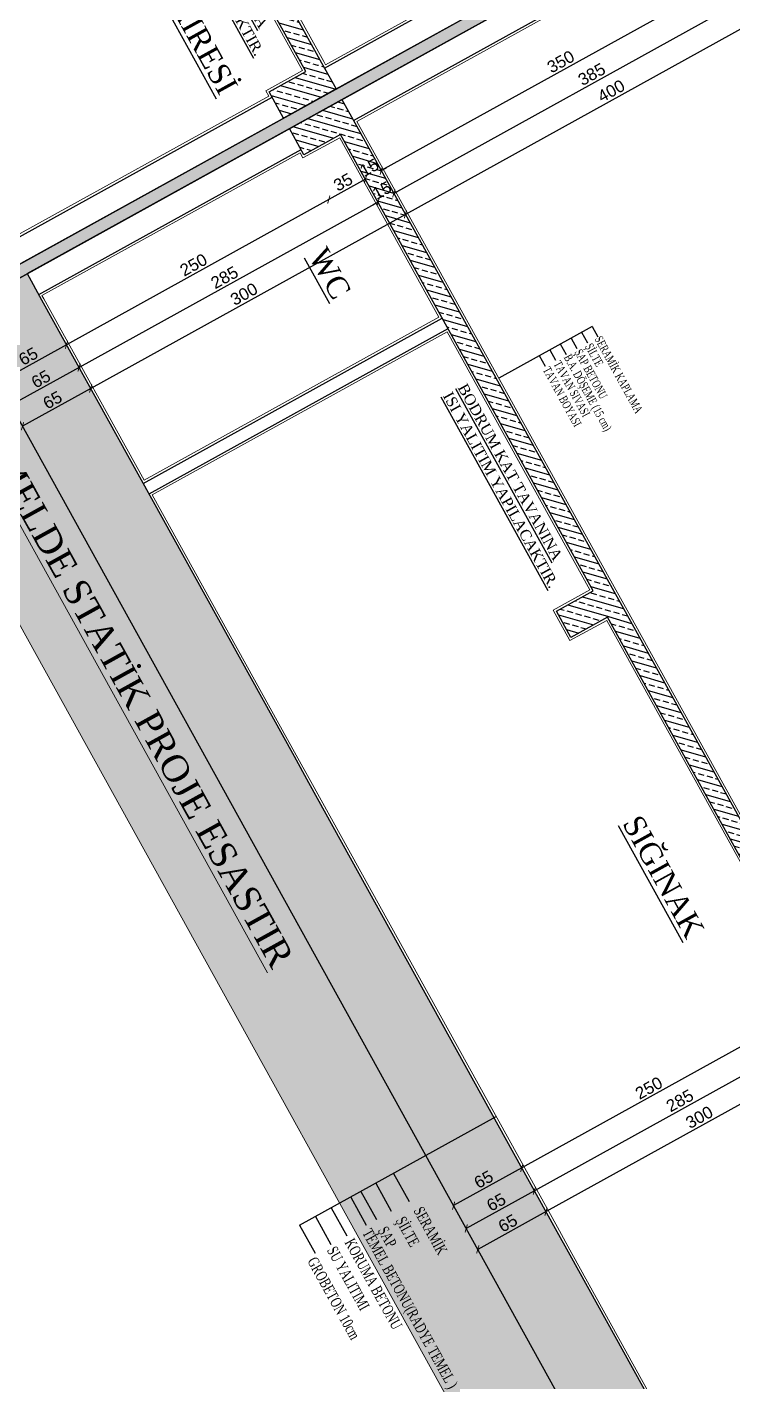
# Model space of a CAD drawing. Header units: millimetres. Extents: x 2232 to 85269, y -3593 to 5869.
# Drawn here: x 10385.2 to 10532.4, y -1694 to -1411.5 of the extents above; entities that cross this region are included whole.
import ezdxf

# ---------------------------------------------------------------- set-up
doc = ezdxf.new("R2010")
doc.units = ezdxf.units.MM
for name, color, linetype in [('0-HSL-HTC', 7, 'Continuous'), ('poz', 1, 'Continuous'), ('Standart', 7, 'Continuous'), ('Yazi', 7, 'Continuous')]:
    doc.layers.add(name, color=color, linetype=linetype)
for name, color, linetype, lineweight in [('duvar', 232, 'Continuous', 30), ('Kiris', 7, 'Continuous', 30), ('sıva iç', 21, 'Continuous', 0), ('yazı', 11, 'Continuous', 20), ('ölçü iç', 170, 'Continuous', 9), ('ÖLÇÜ İÇ', 7, 'Continuous', 9)]:
    doc.layers.add(name, color=color, linetype=linetype, lineweight=lineweight)
doc.styles.get("Standard").update_dxf_attribs({"font": 'arial.ttf'})
doc.styles.add('Times roman', font='times.ttf')
doc.styles.add('UNIVCH', font='times.ttf', dxfattribs={"width": 0.7})
doc.dimstyles.new('zulay iç ölçü', dxfattribs={"dimtxt": 10, "dimasz": 5, "dimexe": 0.18, "dimexo": 0, "dimgap": 2, "dimtad": 3, "dimdec": 0, "dimzin": 0, "dimdsep": 46, "dimtxsty": 'Standard', "dimblk": 'ARCHTICK', "dimcen": 0.09, "dimse1": 1, "dimse2": 1, "dimadec": 0, "dimazin": 0, "dimtfac": 1, "dimtdec": 0, "dimtix": 1, "dimtofl": 0, "dimtmove": 0, "dimatfit": 3, "dimldrblk": 'ARCHTICK', "dimfxl": 1, "dimtolj": 1, "dimtzin": 0, "dimarcsym": 0})
pattern_1 = [(45, (0, 0), (-7.071068, 7.071068), []), (45, (7.071, 0), (-7.071068, 7.071068), [5, -2.5])]

# ---------------------------------------------------------------- blocks, each defined once
blk = doc.blocks.new('IDE830Entity151')
at = {"layer": 'Standart', "linetype": 'Continuous', "lineweight": -3}
h = blk.add_hatch(dxfattribs=at)
h.set_pattern_fill('ANSI33', color=171, scale=40, style=0)
h.set_pattern_definition(pattern_1)
h.paths.add_polyline_path([(3235, 35), (2840, 35), (2840, 50), (3235, 50)])
blk = doc.blocks.new('IDE830Entity153')
at = {"layer": 'Standart', "linetype": 'Continuous', "lineweight": -3}
h = blk.add_hatch(dxfattribs=at)
h.set_pattern_fill('ANSI33', color=171, scale=40, style=0)
h.set_pattern_definition(pattern_1)
h.paths.add_polyline_path([(3260, 0), (3235, 0), (3235, 50), (3260, 50)])
blk = doc.blocks.new('IDE830Entity433')
at = {"layer": 'Standart', "color": 159, "linetype": 'Continuous', "lineweight": -3}
blk.add_lwpolyline([(3235, 35), (2840, 35)], dxfattribs=at)
blk = doc.blocks.new('IDE830Entity434')
at = {"layer": 'Standart', "color": 159, "linetype": 'Continuous', "lineweight": -3}
blk.add_lwpolyline([(2840, 50), (3235, 50)], dxfattribs=at)
blk = doc.blocks.new('IDE830Entity435')
at = {"layer": 'Standart', "color": 159, "linetype": 'Continuous', "lineweight": -3}
blk.add_lwpolyline([(3235, 50), (3260, 50)], dxfattribs=at)
blk = doc.blocks.new('IDE830Entity439')
at = {"layer": 'Standart', "color": 159, "linetype": 'Continuous', "lineweight": -3}
blk.add_lwpolyline([(3235, 0), (3235, 35)], dxfattribs=at)
blk = doc.blocks.new('IDE830Entity440')
at = {"layer": 'Standart', "color": 159, "linetype": 'Continuous', "lineweight": -3}
blk.add_lwpolyline([(3260, 0), (3235, 0)], dxfattribs=at)
blk = doc.blocks.new('IDE830Entity441')
at = {"layer": 'Standart', "color": 159, "linetype": 'Continuous', "lineweight": -3}
blk.add_lwpolyline([(3260, 50), (3260, 0)], dxfattribs=at)
blk = doc.blocks.new('IDE1091Entity86')
at = {"layer": 'Standart', "linetype": 'Continuous', "lineweight": -3}
h = blk.add_hatch(dxfattribs=at)
h.set_pattern_fill('ANSI33', color=171, scale=40, style=0)
h.set_pattern_definition(pattern_1)
h.paths.add_polyline_path([(4180, 35), (3755, 35), (3755, 50), (4180, 50)])
blk = doc.blocks.new('IDE1091Entity87')
at = {"layer": 'Standart', "linetype": 'Continuous', "lineweight": -3}
h = blk.add_hatch(dxfattribs=at)
h.set_pattern_fill('ANSI33', color=171, scale=40, style=0)
h.set_pattern_definition(pattern_1)
h.paths.add_polyline_path([(3730, 35), (3295, 35), (3295, 50), (3730, 50)])
blk = doc.blocks.new('IDE1091Entity88')
at = {"layer": 'Standart', "linetype": 'Continuous', "lineweight": -3}
h = blk.add_hatch(dxfattribs=at)
h.set_pattern_fill('ANSI33', color=171, scale=40, style=0)
h.set_pattern_definition(pattern_1)
h.paths.add_polyline_path([(3295, 0), (3270, 0), (3270, 50), (3295, 50)])
blk = doc.blocks.new('IDE1091Entity90')
at = {"layer": 'Standart', "linetype": 'Continuous', "lineweight": -3}
h = blk.add_hatch(dxfattribs=at)
h.set_pattern_fill('ANSI33', color=171, scale=40, style=0)
h.set_pattern_definition(pattern_1)
h.paths.add_polyline_path([(3755, 0), (3730, 0), (3730, 50), (3755, 50)])
blk = doc.blocks.new('IDE1091Entity92')
at = {"layer": 'Standart', "linetype": 'Continuous', "lineweight": -3}
h = blk.add_hatch(dxfattribs=at)
h.set_pattern_fill('ANSI33', color=171, scale=40, style=0)
h.set_pattern_definition(pattern_1)
h.paths.add_polyline_path([(4780, -315), (3270, -315), (3270, -250), (4780, -250)])
blk = doc.blocks.new('IDE1091Entity222')
at = {"layer": 'Standart', "color": 159, "linetype": 'Continuous', "lineweight": -3}
blk.add_lwpolyline([(4180, 35), (3755, 35)], dxfattribs=at)
blk = doc.blocks.new('IDE1091Entity223')
at = {"layer": 'Standart', "color": 159, "linetype": 'Continuous', "lineweight": -3}
blk.add_lwpolyline([(3755, 50), (4180, 50)], dxfattribs=at)
blk = doc.blocks.new('IDE1091Entity225')
at = {"layer": 'Standart', "color": 159, "linetype": 'Continuous', "lineweight": -3}
blk.add_lwpolyline([(3730, 35), (3295, 35)], dxfattribs=at)
blk = doc.blocks.new('IDE1091Entity226')
at = {"layer": 'Standart', "color": 159, "linetype": 'Continuous', "lineweight": -3}
blk.add_lwpolyline([(3295, 50), (3730, 50)], dxfattribs=at)
blk = doc.blocks.new('IDE1091Entity227')
at = {"layer": 'Standart', "color": 159, "linetype": 'Continuous', "lineweight": -3}
blk.add_lwpolyline([(3730, 50), (3755, 50)], dxfattribs=at)
blk = doc.blocks.new('IDE1091Entity228')
at = {"layer": 'Standart', "color": 159, "linetype": 'Continuous', "lineweight": -3}
blk.add_lwpolyline([(3270, 0), (3270, 50)], dxfattribs=at)
blk = doc.blocks.new('IDE1091Entity229')
at = {"layer": 'Standart', "color": 159, "linetype": 'Continuous', "lineweight": -3}
blk.add_lwpolyline([(3295, 0), (3270, 0)], dxfattribs=at)
blk = doc.blocks.new('IDE1091Entity230')
at = {"layer": 'Standart', "color": 159, "linetype": 'Continuous', "lineweight": -3}
blk.add_lwpolyline([(3270, 50), (3295, 50)], dxfattribs=at)
blk = doc.blocks.new('IDE1091Entity233')
at = {"layer": 'Standart', "color": 159, "linetype": 'Continuous', "lineweight": -3}
blk.add_lwpolyline([(3730, 0), (3730, 35)], dxfattribs=at)
blk = doc.blocks.new('IDE1091Entity234')
at = {"layer": 'Standart', "color": 159, "linetype": 'Continuous', "lineweight": -3}
blk.add_lwpolyline([(3755, 0), (3730, 0)], dxfattribs=at)
blk = doc.blocks.new('IDE1091Entity246')
at = {"layer": 'Standart', "color": 159, "linetype": 'Continuous', "lineweight": -3}
blk.add_lwpolyline([(3755, 35), (3755, 0)], dxfattribs=at)
blk = doc.blocks.new('IDE1091Entity247')
at = {"layer": 'Standart', "color": 159, "linetype": 'Continuous', "lineweight": -3}
blk.add_lwpolyline([(3295, 35), (3295, 0)], dxfattribs=at)
blk = doc.blocks.new('IDE1091Entity249')
at = {"layer": 'Standart', "color": 159, "linetype": 'Continuous', "lineweight": -3}
blk.add_lwpolyline([(4780, -315), (3270, -315)], dxfattribs=at)
blk = doc.blocks.new('IDE1091Entity251')
at = {"layer": 'Standart', "color": 159, "linetype": 'Continuous', "lineweight": -3}
blk.add_lwpolyline([(3270, -250), (3295, -250)], dxfattribs=at)
blk = doc.blocks.new('IDE1091Entity356')
at = {"layer": 'Standart', "color": 159, "linetype": 'Continuous', "lineweight": -3}
blk.add_lwpolyline([(3295, -250), (3730, -250)], dxfattribs=at)
blk = doc.blocks.new('IDE1091Entity357')
at = {"layer": 'Standart', "color": 159, "linetype": 'Continuous', "lineweight": -3}
blk.add_lwpolyline([(3730, -250), (3755, -250)], dxfattribs=at)
blk = doc.blocks.new('IDE1091Entity358')
at = {"layer": 'Standart', "color": 159, "linetype": 'Continuous', "lineweight": -3}
blk.add_lwpolyline([(3755, -250), (4180, -250)], dxfattribs=at)
blk = doc.blocks.new('IDE1091Entity359')
at = {"layer": 'Standart', "color": 159, "linetype": 'Continuous', "lineweight": -3}
blk.add_lwpolyline([(4180, -250), (4205, -250)], dxfattribs=at)
blk = doc.blocks.new('IDE1091Entity360')
at = {"layer": 'Standart', "color": 159, "linetype": 'Continuous', "lineweight": -3}
blk.add_lwpolyline([(4205, -250), (4703, -250)], dxfattribs=at)
blk = doc.blocks.new('tyutyu')
at = {"layer": '0-HSL-HTC'}
h = blk.add_hatch(dxfattribs=at)
h.set_pattern_fill('ANGLE', color=256)
h.set_pattern_definition([(0, (991879.795, -432981.806), (0, 6.985), [5.08, -1.905]), (90, (991879.795, -432981.806), (-6.985, 4e-16), [5.08, -1.905])])
h.paths.add_polyline_path([(1030696.5, -396162), (1030686.5, -396162), (1030686.5, -397827), (1030696.5, -397827)])
for p, q in [((1030686.5, -397827), (1030686.5, -396162)), ((1030696.5, -397827), (1030696.5, -396162))]:
    blk.add_line(p, q)
blk.add_lwpolyline([(1030686.5, -397827), (1030696.5, -397827), (1030696.5, -396162), (1030686.5, -396162)], close=True)
at = {"layer": 'Standart'}
for name in ['IDE830Entity151', 'IDE830Entity434', 'IDE830Entity153', 'IDE830Entity435', 'IDE830Entity441', 'IDE1091Entity88', 'IDE1091Entity228', 'IDE1091Entity230', 'IDE1091Entity87', 'IDE1091Entity226', 'IDE1091Entity90', 'IDE1091Entity227', 'IDE1091Entity86', 'IDE1091Entity223', 'IDE830Entity433', 'IDE830Entity439', 'IDE1091Entity225', 'IDE1091Entity247', 'IDE1091Entity233', 'IDE1091Entity222', 'IDE1091Entity246', 'IDE830Entity440', 'IDE1091Entity229', 'IDE1091Entity234', 'IDE1091Entity92', 'IDE1091Entity251', 'IDE1091Entity356', 'IDE1091Entity357', 'IDE1091Entity358', 'IDE1091Entity359', 'IDE1091Entity360', 'IDE1091Entity249']:
    blk.add_blockref(name, (1027426.5, -397512), dxfattribs=at)
blk = doc.blocks.new('_ArchTick')
at = {"color": 0, "linetype": 'ByBlock', "const_width": 0.15}
blk.add_lwpolyline([(-0.5, -0.5), (0.5, 0.5)], dxfattribs=at)
blk = doc.blocks.new('*D2453')
at = {"layer": 'Defpoints', "color": 0, "transparency": 16777216}
for p in [(661246.2, -128078.5), (661246.2, -128143.5), (661246.2, -128143.5)]:
    blk.add_point(p, dxfattribs=at)
at = {"layer": 'ÖLÇÜ İÇ', "color": 0, "lineweight": -2, "transparency": 16777216}
blk.add_line((661246.2, -128078.5), (661246.2, -128143.5), dxfattribs=at)
at = {"layer": 'ÖLÇÜ İÇ', "color": 0, "lineweight": -2, "transparency": 16777216, "xscale": 5, "yscale": 5, "zscale": 5}
for p, rotation in [((661246.2, -128078.5), 90), ((661246.2, -128143.5), 270)]:
    blk.add_blockref('_ArchTick', p, dxfattribs=dict(at, rotation=rotation))
at = {"layer": 'ÖLÇÜ İÇ', "color": 0, "transparency": 16777216, "insert": (661239.2, -128111), "char_height": 10, "attachment_point": 5, "rotation": 90}
blk.add_mtext('\\A1;65', dxfattribs=at)
blk = doc.blocks.new('*D2466')
at = {"layer": 'Defpoints', "color": 0, "transparency": 16777216}
for p in [(661177.2, -127428.5), (661187, -127778.5), (661204.5, -127778.5)]:
    blk.add_point(p, dxfattribs=at)
at = {"layer": 'ÖLÇÜ İÇ', "color": 0, "lineweight": -2, "transparency": 16777216}
blk.add_line((661204.5, -127428.5), (661204.5, -127778.5), dxfattribs=at)
at = {"layer": 'ÖLÇÜ İÇ', "color": 0, "lineweight": -2, "transparency": 16777216, "xscale": 5, "yscale": 5, "zscale": 5}
for p, rotation in [((661204.5, -127428.5), 90), ((661204.5, -127778.5), 270)]:
    blk.add_blockref('_ArchTick', p, dxfattribs=dict(at, rotation=rotation))
at = {"layer": 'ÖLÇÜ İÇ', "color": 0, "transparency": 16777216, "insert": (661197.5, -127603.5), "char_height": 10, "attachment_point": 5, "rotation": 90}
blk.add_mtext('\\A1;350', dxfattribs=at)
blk = doc.blocks.new('*D2467')
at = {"layer": 'Defpoints', "color": 0, "transparency": 16777216}
for p in [(661246.2, -127378.5), (661246.2, -127778.5), (661246.2, -127778.5)]:
    blk.add_point(p, dxfattribs=at)
at = {"layer": 'ÖLÇÜ İÇ', "color": 0, "lineweight": -2, "transparency": 16777216}
blk.add_line((661246.2, -127378.5), (661246.2, -127778.5), dxfattribs=at)
at = {"layer": 'ÖLÇÜ İÇ', "color": 0, "lineweight": -2, "transparency": 16777216, "xscale": 5, "yscale": 5, "zscale": 5}
for p, rotation in [((661246.2, -127378.5), 90), ((661246.2, -127778.5), 270)]:
    blk.add_blockref('_ArchTick', p, dxfattribs=dict(at, rotation=rotation))
at = {"layer": 'ÖLÇÜ İÇ', "color": 0, "transparency": 16777216, "insert": (661239.2, -127578.5), "char_height": 10, "attachment_point": 5, "rotation": 90}
blk.add_mtext('\\A1;400', dxfattribs=at)
blk = doc.blocks.new('*D2469')
at = {"layer": 'Defpoints', "color": 0, "transparency": 16777216}
for p in [(661178.9, -127393.5), (661226.2, -127778.5), (661226.2, -127778.5)]:
    blk.add_point(p, dxfattribs=at)
at = {"layer": 'ÖLÇÜ İÇ', "color": 0, "lineweight": -2, "transparency": 16777216}
blk.add_line((661226.2, -127393.5), (661226.2, -127778.5), dxfattribs=at)
at = {"layer": 'ÖLÇÜ İÇ', "color": 0, "lineweight": -2, "transparency": 16777216, "xscale": 5, "yscale": 5, "zscale": 5}
for p, rotation in [((661226.2, -127393.5), 90), ((661226.2, -127778.5), 270)]:
    blk.add_blockref('_ArchTick', p, dxfattribs=dict(at, rotation=rotation))
at = {"layer": 'ÖLÇÜ İÇ', "color": 0, "transparency": 16777216, "insert": (661219.2, -127586), "char_height": 10, "attachment_point": 5, "rotation": 90}
blk.add_mtext('\\A1;385', dxfattribs=at)
blk = doc.blocks.new('*D2470')
at = {"layer": 'Defpoints', "color": 0, "transparency": 16777216}
for p in [(661197.5, -127778.5), (661197.5, -127793.5), (661204.5, -127793.5)]:
    blk.add_point(p, dxfattribs=at)
at = {"layer": 'ÖLÇÜ İÇ', "color": 0, "lineweight": -2, "transparency": 16777216}
for p, q in [((661204.5, -127778.5), (661204.5, -127773.5)), ((661204.5, -127793.5), (661204.5, -127798.5))]:
    blk.add_line(p, q, dxfattribs=at)
at = {"layer": 'ÖLÇÜ İÇ', "color": 0, "lineweight": -2, "transparency": 16777216, "xscale": 5, "yscale": 5, "zscale": 5}
for p, rotation in [((661204.5, -127778.5), 270), ((661204.5, -127793.5), 90)]:
    blk.add_blockref('_ArchTick', p, dxfattribs=dict(at, rotation=rotation))
at = {"layer": 'ÖLÇÜ İÇ', "color": 0, "transparency": 16777216, "insert": (661197.5, -127786), "char_height": 10, "attachment_point": 5, "rotation": 90}
blk.add_mtext('\\A1;15', dxfattribs=at)
blk = doc.blocks.new('*D2477')
at = {"layer": 'Defpoints', "color": 0, "transparency": 16777216}
for p in [(661204.5, -128078.5), (661204.5, -128143.5), (661204.5, -128143.5)]:
    blk.add_point(p, dxfattribs=at)
at = {"layer": 'ÖLÇÜ İÇ', "color": 0, "lineweight": -2, "transparency": 16777216}
blk.add_line((661204.5, -128078.5), (661204.5, -128143.5), dxfattribs=at)
at = {"layer": 'ÖLÇÜ İÇ', "color": 0, "lineweight": -2, "transparency": 16777216, "xscale": 5, "yscale": 5, "zscale": 5}
for p, rotation in [((661204.5, -128078.5), 90), ((661204.5, -128143.5), 270)]:
    blk.add_blockref('_ArchTick', p, dxfattribs=dict(at, rotation=rotation))
at = {"layer": 'ÖLÇÜ İÇ', "color": 0, "transparency": 16777216, "insert": (661197.5, -128111), "char_height": 10, "attachment_point": 5, "rotation": 90}
blk.add_mtext('\\A1;65', dxfattribs=at)
blk = doc.blocks.new('*D2471')
at = {"layer": 'Defpoints', "color": 0, "transparency": 16777216}
for p in [(661197.5, -127793.5), (661177.2, -127828.5), (661204.5, -127828.5)]:
    blk.add_point(p, dxfattribs=at)
at = {"layer": 'ÖLÇÜ İÇ', "color": 0, "lineweight": -2, "transparency": 16777216}
blk.add_line((661204.5, -127793.5), (661204.5, -127828.5), dxfattribs=at)
at = {"layer": 'ÖLÇÜ İÇ', "color": 0, "lineweight": -2, "transparency": 16777216, "xscale": 5, "yscale": 5, "zscale": 5}
for p, rotation in [((661204.5, -127793.5), 90), ((661204.5, -127828.5), 270)]:
    blk.add_blockref('_ArchTick', p, dxfattribs=dict(at, rotation=rotation))
at = {"layer": 'ÖLÇÜ İÇ', "color": 0, "transparency": 16777216, "insert": (661197.5, -127811), "char_height": 10, "attachment_point": 5, "rotation": 90}
blk.add_mtext('\\A1;35', dxfattribs=at)
blk = doc.blocks.new('*D2472')
at = {"layer": 'Defpoints', "color": 0, "transparency": 16777216}
for p in [(661177.2, -127828.5), (661187, -128078.5), (661204.5, -128078.5)]:
    blk.add_point(p, dxfattribs=at)
at = {"layer": 'ÖLÇÜ İÇ', "color": 0, "lineweight": -2, "transparency": 16777216}
blk.add_line((661204.5, -127828.5), (661204.5, -128078.5), dxfattribs=at)
at = {"layer": 'ÖLÇÜ İÇ', "color": 0, "lineweight": -2, "transparency": 16777216, "xscale": 5, "yscale": 5, "zscale": 5}
for p, rotation in [((661204.5, -127828.5), 90), ((661204.5, -128078.5), 270)]:
    blk.add_blockref('_ArchTick', p, dxfattribs=dict(at, rotation=rotation))
at = {"layer": 'ÖLÇÜ İÇ', "color": 0, "transparency": 16777216, "insert": (661197.5, -127953.5), "char_height": 10, "attachment_point": 5, "rotation": 90}
blk.add_mtext('\\A1;250', dxfattribs=at)
blk = doc.blocks.new('*D2473')
at = {"layer": 'Defpoints', "color": 0, "transparency": 16777216}
for p in [(661246.2, -127778.5), (661246.2, -128078.5), (661246.2, -128078.5)]:
    blk.add_point(p, dxfattribs=at)
at = {"layer": 'ÖLÇÜ İÇ', "color": 0, "lineweight": -2, "transparency": 16777216}
blk.add_line((661246.2, -127778.5), (661246.2, -128078.5), dxfattribs=at)
at = {"layer": 'ÖLÇÜ İÇ', "color": 0, "lineweight": -2, "transparency": 16777216, "xscale": 5, "yscale": 5, "zscale": 5}
for p, rotation in [((661246.2, -127778.5), 90), ((661246.2, -128078.5), 270)]:
    blk.add_blockref('_ArchTick', p, dxfattribs=dict(at, rotation=rotation))
at = {"layer": 'ÖLÇÜ İÇ', "color": 0, "transparency": 16777216, "insert": (661239.2, -127928.5), "char_height": 10, "attachment_point": 5, "rotation": 90}
blk.add_mtext('\\A1;300', dxfattribs=at)
blk = doc.blocks.new('*D2474')
at = {"layer": 'Defpoints', "color": 0, "transparency": 16777216}
for p in [(661221, -127778.5), (661178.9, -127793.5), (661226.2, -127793.5)]:
    blk.add_point(p, dxfattribs=at)
at = {"layer": 'ÖLÇÜ İÇ', "color": 0, "lineweight": -2, "transparency": 16777216}
for p, q in [((661226.2, -127778.5), (661226.2, -127773.5)), ((661226.2, -127793.5), (661226.2, -127798.5))]:
    blk.add_line(p, q, dxfattribs=at)
at = {"layer": 'ÖLÇÜ İÇ', "color": 0, "lineweight": -2, "transparency": 16777216, "xscale": 5, "yscale": 5, "zscale": 5}
for p, rotation in [((661226.2, -127778.5), 270), ((661226.2, -127793.5), 90)]:
    blk.add_blockref('_ArchTick', p, dxfattribs=dict(at, rotation=rotation))
at = {"layer": 'ÖLÇÜ İÇ', "color": 0, "transparency": 16777216, "insert": (661219.2, -127786), "char_height": 10, "attachment_point": 5, "rotation": 90}
blk.add_mtext('\\A1;15', dxfattribs=at)
blk = doc.blocks.new('*D2475')
at = {"layer": 'Defpoints', "color": 0, "transparency": 16777216}
for p in [(661178.9, -127793.5), (661226.2, -128078.5), (661226.2, -128078.5)]:
    blk.add_point(p, dxfattribs=at)
at = {"layer": 'ÖLÇÜ İÇ', "color": 0, "lineweight": -2, "transparency": 16777216}
blk.add_line((661226.2, -127793.5), (661226.2, -128078.5), dxfattribs=at)
at = {"layer": 'ÖLÇÜ İÇ', "color": 0, "lineweight": -2, "transparency": 16777216, "xscale": 5, "yscale": 5, "zscale": 5}
for p, rotation in [((661226.2, -127793.5), 90), ((661226.2, -128078.5), 270)]:
    blk.add_blockref('_ArchTick', p, dxfattribs=dict(at, rotation=rotation))
at = {"layer": 'ÖLÇÜ İÇ', "color": 0, "transparency": 16777216, "insert": (661219.2, -127936), "char_height": 10, "attachment_point": 5, "rotation": 90}
blk.add_mtext('\\A1;285', dxfattribs=at)
blk = doc.blocks.new('*D2476')
at = {"layer": 'Defpoints', "color": 0, "transparency": 16777216}
for p in [(661226.2, -128078.5), (661226.2, -128143.5), (661226.2, -128143.5)]:
    blk.add_point(p, dxfattribs=at)
at = {"layer": 'ÖLÇÜ İÇ', "color": 0, "lineweight": -2, "transparency": 16777216}
blk.add_line((661226.2, -128078.5), (661226.2, -128143.5), dxfattribs=at)
at = {"layer": 'ÖLÇÜ İÇ', "color": 0, "lineweight": -2, "transparency": 16777216, "xscale": 5, "yscale": 5, "zscale": 5}
for p, rotation in [((661226.2, -128078.5), 90), ((661226.2, -128143.5), 270)]:
    blk.add_blockref('_ArchTick', p, dxfattribs=dict(at, rotation=rotation))
at = {"layer": 'ÖLÇÜ İÇ', "color": 0, "transparency": 16777216, "insert": (661219.2, -128111), "char_height": 10, "attachment_point": 5, "rotation": 90}
blk.add_mtext('\\A1;65', dxfattribs=at)
blk = doc.blocks.new('DFGFDGHN')
at = {"layer": 'ÖLÇÜ İÇ'}
for base, p1, p2, picture, middle in [((661246.2, -127778.5), (661246.2, -127378.5), (661246.2, -127778.5), '*D2467', (661239.2, -127578.5)), ((661204.5, -127778.5), (661177.2, -127428.5), (661187, -127778.5), '*D2466', (661197.5, -127603.5)), ((661226.2, -127793.5), (661221, -127778.5), (661178.9, -127793.5), '*D2474', (661219.2, -127786)), ((661204.5, -127793.5), (661197.5, -127778.5), (661197.5, -127793.5), '*D2470', (661197.5, -127786)), ((661246.2, -128078.5), (661246.2, -127778.5), (661246.2, -128078.5), '*D2473', (661239.2, -127928.5)), ((661204.5, -127828.5), (661197.5, -127793.5), (661177.2, -127828.5), '*D2471', (661197.5, -127811)), ((661204.5, -128078.5), (661177.2, -127828.5), (661187, -128078.5), '*D2472', (661197.5, -127953.5)), ((661204.5, -128143.5), (661204.5, -128078.5), (661204.5, -128143.5), '*D2477', (661197.5, -128111)), ((661226.2, -128143.5), (661226.2, -128078.5), (661226.2, -128143.5), '*D2476', (661219.2, -128111)), ((661246.2, -128143.5), (661246.2, -128078.5), (661246.2, -128143.5), '*D2453', (661239.2, -128111))]:
    dim = blk.add_linear_dim(base=base, p1=p1, p2=p2, angle=90, dimstyle='zulay iç ölçü', dxfattribs=at)
    dim.commit()
    dim.dimension.update_dxf_attribs({"geometry": picture, "text_midpoint": middle})
for base, p1, p2, picture, middle in [((661226.2, -127778.5), (661178.9, -127393.5), (661226.2, -127778.5), '*D2469', (661219.2, -127586)), ((661226.2, -128078.5), (661178.9, -127793.5), (661226.2, -128078.5), '*D2475', (661219.2, -127936))]:
    dim = blk.add_linear_dim(base=base, p1=p1, p2=p2, angle=90, dimstyle='zulay iç ölçü', override={"dimtmove": 1}, dxfattribs=at)
    dim.commit()
    dim.dimension.update_dxf_attribs({"geometry": picture, "text_midpoint": middle})
blk = doc.blocks.new('TTRYRTY')
at = {"linetype": 'ByBlock', "ltscale": 50}
h = blk.add_hatch(dxfattribs=at)
h.set_pattern_fill('AR-CONC', color=252, scale=10, style=0)
h.set_pattern_definition([(50, (0, 0), (71.7260183, -6.2752135), [7.5, -82.5]), (355, (0, 0), (-13.8751334, 75.2192134), [6, -66]), (100.4514445, (5.98, -0.52), (57.8508847, 68.943999), [6.374019, -70.114211]), (46.1842, (0, 20), (106.724133, -16.551928), [11.25, -123.75]), (96.6356355, (8.89, 18.62), (93.4661946, 97.41186), [9.561034, -105.171376]), (351.184164, (0, 20), (93.4661945, 97.41186), [9, -99]), (21, (10, 15), (59.6907052, -40.261889), [7.5, -82.5]), (326, (10, 15), (24.331533, 72.5150045), [6, -66]), (71.451445, (14.974, 11.645), (84.0222377, 32.2531153), [6.374019, -70.114211]), (37.5, (0, 0), (1.21598553, 33.2893854), [0, -65.2, 0, -67, 0, -66.25]), (7.5, (0, 0), (26.3069537, 39.4411712), [0, -38.2, 0, -63.7, 0, -25.25]), (327.5, (-22.3, 0), (53.3822436, -2.2554872), [0, -25, 0, -78, 0, -103.5]), (317.5, (-32.3, 0), (58.318617, 10.0104982), [0, -32.5, 0, -51.8, 0, -73.5])])
h.paths.add_polyline_path([(1241684.9, -410783.1), (1241684.9, -410732), (1241660.6, -410732), (1241656.2, -410749.5), (1241631.2, -410749.5), (1241631.2, -410754.5), (1240121.2, -410754.5), (1240111.2, -410754.5), (1236801.2, -410754.5), (1236801.2, -410749.5), (1236776.2, -410749.5), (1236771.8, -410732), (1236749.6, -410732), (1236763.5, -410836.7), (1241679.6, -410836.7)])
h.paths.add_polyline_path([(1241721.6, -410409.5), (1241713.9, -410409.5), (1241581.2, -410409.5), (1241581.2, -410689.5), (1241583.2, -410689.5), (1241631.2, -410689.5), (1241671.2, -410689.5), (1241660.6, -410732), (1241684.9, -410732), (1241684.9, -410783.1)])
h.paths.add_polyline_path([(1236664.7, -410745.9), (1236918.1, -410745.9), (1236918.1, -410728.5), (1236664.7, -410728.5)], flags=9)
h.paths.add_polyline_path([(1241680.2, -410791.8), (1241784.2, -410791.8), (1241784.2, -410780.2), (1241680.2, -410780.2)], flags=9)
h.paths.add_polyline_path([(1241683.4, -410778.6), (1241781.5, -410778.6), (1241781.5, -410767.4), (1241683.4, -410767.4)], flags=9)
h.paths.add_polyline_path([(1236664.2, -410691.7), (1236897.7, -410691.7), (1236897.7, -410671.1), (1236664.2, -410671.1)], flags=9)
h.paths.add_polyline_path([(1236663.9, -410445.5), (1236880.9, -410445.5), (1236880.9, -410423.4), (1236663.9, -410423.4)], flags=9)
h.paths.add_polyline_path([(1236639.3, -410583.6), (1236934.3, -410583.6), (1236934.3, -410537), (1236639.3, -410537)], flags=9)
at = {"layer": 'duvar'}
for p, q in [((1240091.2, -410389.5), (1240091.2, -410039.5)), ((1240111.2, -410389.5), (1240111.2, -410039.5)), ((1240121.2, -410389.5), (1240121.2, -410039.5)), ((1240141.2, -410389.5), (1240141.2, -410039.5)), ((1240321.2, -410689.5), (1240321.2, -410404.5)), ((1240331.2, -410689.5), (1240331.2, -410404.5)), ((1240091.2, -410689.5), (1240091.2, -410439.5)), ((1240111.2, -410689.5), (1240111.2, -410439.5)), ((1240121.2, -410689.5), (1240121.2, -410439.5)), ((1240141.2, -410689.5), (1240141.2, -410439.5))]:
    blk.add_line(p, q, dxfattribs=at)
at = {"layer": 'poz'}
for p, q in [((1240387.8, -410298.5), (1240387.8, -410387.5)), ((1240387.8, -410298.5), (1240397.8, -410298.5)), ((1240387.8, -410308.5), (1240397.8, -410308.5)), ((1240387.8, -410318.5), (1240397.8, -410318.5)), ((1240387.8, -410328.8), (1240397.8, -410328.8)), ((1240387.8, -410338.8), (1240397.8, -410338.8)), ((1240387.8, -410348.8), (1240397.8, -410348.8)), ((1240925.7, -410874.8), (1240925.7, -410687.5)), ((1240925.7, -410785.3), (1240952.4, -410785.3)), ((1240925.7, -410802.3), (1240952.4, -410802.3)), ((1240925.7, -410816.4), (1240952.4, -410816.4)), ((1240925.7, -410826.1), (1240952.4, -410826.1)), ((1240925.7, -410844.6), (1240952.4, -410844.6)), ((1240925.7, -410859.7), (1240952.4, -410859.7)), ((1240925.7, -410874.8), (1240952.4, -410874.8))]:
    blk.add_line(p, q, dxfattribs=at)
at = {"layer": 'sıva iç'}
for points in [[(1240089.2, -410041.5), (1240084.2, -410041.5), (1240084.2, -410006.5), (1239693.2, -410006.5), (1239693.2, -410041.5), (1239664.2, -410041.5), (1239664.2, -410006.5), (1239318.2, -410006.5), (1239318.2, -410041.5), (1239289.2, -410041.5), (1239289.2, -410006.5), (1238678.2, -410006.5), (1238678.2, -410041.5), (1238673.2, -410041.5), (1238673.2, -410387.5), (1238676.2, -410387.5), (1239291.2, -410387.5), (1239316.2, -410387.5), (1239666.2, -410387.5), (1239691.2, -410387.5), (1240086.2, -410387.5), (1240089.2, -410387.5)], [(1241559.2, -410042.5), (1241559.2, -410041.5), (1241554.2, -410041.5), (1241554.2, -410006.5), (1241058.2, -410006.5), (1241058.2, -410041.5), (1241029.2, -410041.5), (1241029.2, -410006.5), (1240608.2, -410006.5), (1240608.2, -410041.5), (1240579.2, -410041.5), (1240579.2, -410006.5), (1240148.2, -410006.5), (1240148.2, -410041.5), (1240143.2, -410041.5), (1240143.2, -410387.5), (1240146.2, -410387.5), (1240581.2, -410387.5), (1240606.2, -410387.5), (1241031.2, -410387.5), (1241056.2, -410387.5), (1241556.2, -410387.5), (1241559.2, -410387.5), (1241559.2, -410386.5)], [(1240089.2, -410441.5), (1240084.2, -410441.5), (1240084.2, -410406.5), (1239823.2, -410406.5), (1239823.2, -410687.5), (1240086.2, -410687.5), (1240089.2, -410687.5)], [(1240319.2, -410406.5), (1240148.2, -410406.5), (1240148.2, -410441.5), (1240143.2, -410441.5), (1240143.2, -410687.5), (1240146.2, -410687.5), (1240319.2, -410687.5)], [(1241554.2, -410406.5), (1241058.2, -410406.5), (1241058.2, -410441.5), (1241029.2, -410441.5), (1241029.2, -410406.5), (1240608.2, -410406.5), (1240608.2, -410441.5), (1240579.2, -410441.5), (1240579.2, -410406.5), (1240333.2, -410406.5), (1240333.2, -410687.5), (1240581.2, -410687.5), (1240606.2, -410687.5), (1241031.2, -410687.5), (1241056.2, -410687.5), (1241554.2, -410687.5)]]:
    blk.add_lwpolyline(points, close=True, dxfattribs=at)
blk.add_lwpolyline([(1236710.7, -410439.5), (1236763.5, -410836.7), (1241679.6, -410836.7), (1241721.6, -410409.5)], dxfattribs=at)
at = {"layer": 'Kiris'}
blk.add_blockref('tyutyu', (209424.7, -12927.5), dxfattribs=at)
at = {"layer": 'ölçü iç', "lineweight": 30}
for p in [(578984.5, -282611), (579769, -282611)]:
    blk.add_blockref('DFGFDGHN', p, dxfattribs=at)
at = {"layer": 'Yazi', "style": 'UNIVCH', "width": 0.7}
for s, height, p in [('SERAMİK KAPLAMA', 6.998, (1240397.9, -410302)), ('ŞİLTE', 7, (1240399.4, -410311.9)), ('ŞAP BETONU', 7, (1240399.4, -410322)), ('B.A. DÖŞEME (15 cm)', 6.998, (1240398.8, -410331.8)), ('TAVAN SIVASI', 6.998, (1240399.4, -410342)), ('TAVAN BOYASI', 6.998, (1240399.4, -410352.2))]:
    blk.add_text(s, height=height, dxfattribs=at).set_placement(p)
at = {"layer": 'Yazi', "style": 'Times roman'}
for s, height, p in [('%%UBODRUM KAT TAVANINA', 8.996, (1239870.7, -410421.5)), ('%%UBODRUM KAT TAVANINA', 8.996, (1240378, -410421.5)), ('%%UISI YALITIM YAPILACAKTIR.', 8.996, (1239870.7, -410435.6)), ('%%UISI YALITIM YAPILACAKTIR.', 8.996, (1240378, -410435.6)), ('%%UKAZAN DAİRESİ', 17.991, (1239860.8, -410477.4)), ('%%USIĞINAK', 17.99, (1240762.4, -410477.4)), ('%%UWC', 17.99, (1240221.4, -410477.4))]:
    blk.add_text(s, height=height, dxfattribs=at).set_placement(p)
at = {"layer": 'Yazi', "char_height": 6.998, "style": 'UNIVCH'}
for s, insert, width, attachment_point in [('{\\H1.3x;SERAMİK}', (1240960.8, -410776.9), 149.157, 1), ('{\\H1.3x;ŞİLTE}', (1240960.8, -410793.9), 149.157, 1), ('{\\H1.3x;ŞAP}', (1240960.8, -410810.9), 149.157, 1), ('{\\H1.3x;TEMEL BETONU(RADYE TEMEL ) }', (1240956.2, -410835.3), 238.54, 7), ('{\\fTimes New Roman|b0|i0|c162|p18;\\H1.3x;KORUMA BETONU}', (1240956.2, -410840), 121.526, 1), ('{\\fTimes New Roman|b0|i0|c162|p18;\\H1.3x;SU YALITIMI }', (1240954.8, -410856.1), 335.99, 1), ('{\\H1.3x;GROBETON 10cm}', (1240954.7, -410874.7), 121.526, 1)]:
    blk.add_mtext(s, dxfattribs=dict(at, insert=insert, width=width, attachment_point=attachment_point))
at = {"layer": 'yazı', "style": 'Times roman'}
blk.add_text('%%UTEMELDE STATİK PROJE ESASTIR', height=21.767, dxfattribs=at).set_placement((1240203.4, -410791.9))
blk = doc.blocks.new('GGGGG')
at = {"layer": 'sıva iç', "rotation": 298.9508757840127}
blk.add_blockref('TTRYRTY', (914553.9, 843877.3), dxfattribs=at)

msp = doc.modelspace()

# ---------------------------------------------------------------- block references
at = {"layer": 'ÖLÇÜ İÇ', "xscale": 0.25, "yscale": 0.25, "zscale": 0.25}
msp.add_blockref('GGGGG', (-278484.47, 108554.7), dxfattribs=at)

doc.saveas('drawing.dxf')
